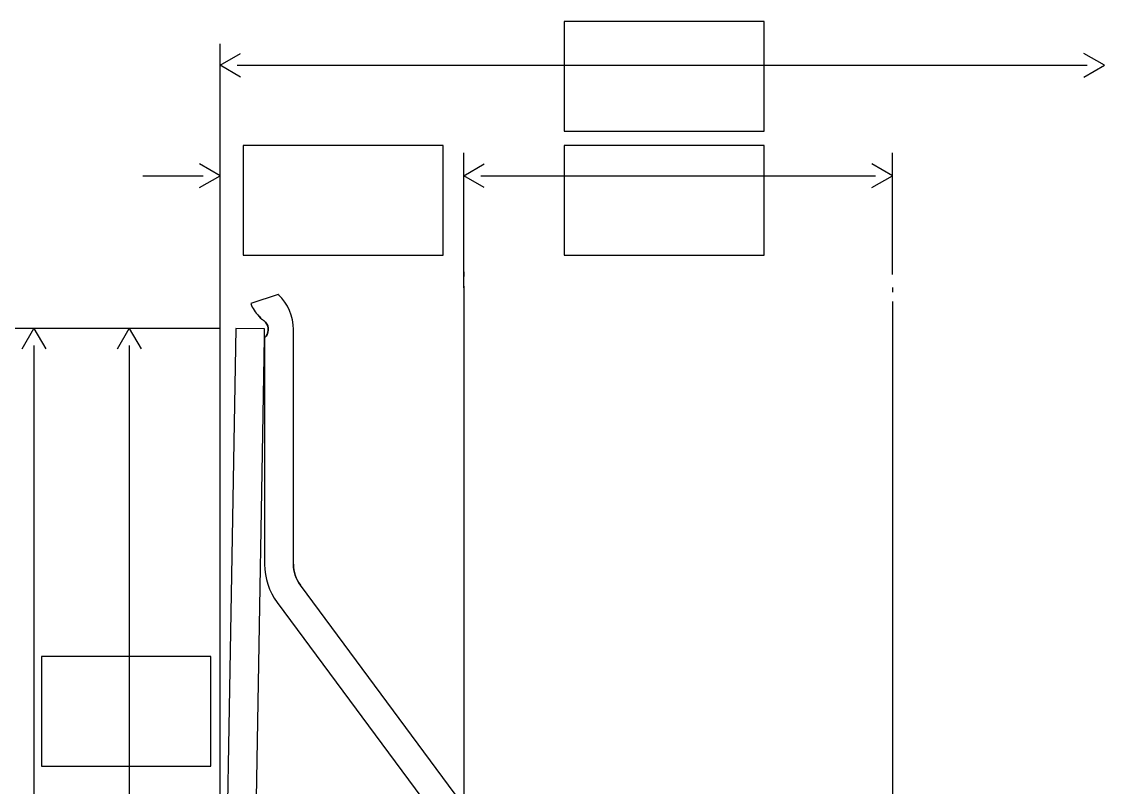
# Model space of a CAD drawing. Extents: x 36 to 576, y 36 to 756.
# Drawn here: x 151.2 to 379.4, y 526.8 to 688.2 of the extents above; entities that cross this region are included whole.
import ezdxf

# ---------------------------------------------------------------- set-up
doc = ezdxf.new("R2010")
doc.units = 0
doc.layers.add('51h-51hbc-double-box-rail-bracket_techdrawing', color=7, linetype='CONTINUOUS')

msp = doc.modelspace()

# ---------------------------------------------------------------- linework, layer by layer
at = {"layer": '51h-51hbc-double-box-rail-bracket_techdrawing', "color": 7}
for points in [[(265.559993, 665.139983), (307.679992, 665.139983), (307.679992, 688.233983), (265.559993, 688.233983)], [(197.879995, 639.025984), (239.999994, 639.025984), (239.999994, 662.119983), (197.879995, 662.119983)], [(265.559993, 639.025984), (307.679992, 639.025984), (307.679992, 662.119983), (265.559993, 662.119983)], [(155.399996, 531.305987), (191.039995, 531.305987), (191.039995, 554.399986), (155.399996, 554.399986)]]:
    msp.add_lwpolyline(points, close=True, dxfattribs=at)
at = {"layer": '51h-51hbc-double-box-rail-bracket_techdrawing', "color": 1}
for points in [[(193.013995, 438.887989), (193.013995, 683.583983)], [(196.602995, 679.035983), (375.796991, 679.035983)], [(244.374994, 634.951984), (244.374994, 660.567983)], [(334.708992, 634.951984), (334.708992, 660.567983)], [(176.733996, 655.733984), (189.425995, 655.733984)], [(247.962994, 655.733984), (331.120992, 655.733984)], [(244.374994, 632.117984), (244.374994, 650.260984)], [(244.374994, 635.477984), (244.374994, 634.477984)], [(244.374994, 632.471984), (244.374994, 408.73799)], [(334.708992, 632.213984), (334.708992, 631.213984)], [(205.275995, 630.733984), (199.501995, 628.780984)], [(205.275995, 630.733984), (199.501995, 628.779984)], [(334.708992, 629.200984), (334.708992, 408.74099)], [(201.751995, 625.488984), (201.997995, 625.343984)], [(201.997995, 625.343984), (201.751995, 625.488984)], [(193.038995, 623.556984), (147.254996, 623.556984)], [(193.038995, 623.556984), (167.355996, 623.556984)], [(199.110995, 435.525989), (202.352995, 621.566984), (202.388995, 623.447984), (196.295995, 623.556984), (193.010995, 435.633989)], [(196.295995, 623.556984), (193.010995, 435.634989)], [(202.388995, 623.447984), (196.296995, 623.556984)], [(199.110995, 435.525989), (202.352995, 621.566984), (202.388995, 623.447984)], [(208.487995, 573.847986), (208.487995, 623.310984)], [(208.487995, 573.847986), (208.487995, 623.309984)], [(202.388995, 621.566984), (202.388995, 573.847986)], [(202.388995, 621.566984), (202.388995, 573.847986)], [(153.766996, 619.968985), (153.766996, 311.636992)], [(173.866996, 619.968985), (173.866996, 429.439989)], [(305.176992, 440.734989), (209.941995, 569.433986)], [(305.176992, 440.734989), (209.942995, 569.434986)], [(205.043995, 565.809986), (300.278992, 437.109989)], [(205.043995, 565.809986), (300.278992, 437.110989)]]:
    msp.add_lwpolyline(points, dxfattribs=at)
at = {"layer": '51h-51hbc-double-box-rail-bracket_techdrawing', "color": 7}
for points in [[(197.331995, 676.556983), (193.013995, 679.049983), (197.331995, 681.542983)], [(375.067991, 676.556983), (379.385991, 679.049983), (375.067991, 681.542983)], [(188.696995, 653.254984), (193.014995, 655.747984), (188.696995, 658.240984)], [(248.691994, 653.254984), (244.373994, 655.747984), (248.691994, 658.240984)], [(330.391992, 653.254984), (334.709992, 655.747984), (330.391992, 658.240984)], [(205.275995, 630.733984), (199.501995, 628.780984)], [(201.751995, 625.488984), (201.997995, 625.343984)], [(151.287996, 619.239985), (153.780996, 623.557984), (156.273996, 619.239985)], [(171.387996, 619.239985), (173.880996, 623.557984), (176.373996, 619.239985)], [(199.110995, 435.525989), (202.352995, 621.566984), (202.388995, 623.447984), (196.295995, 623.556984), (193.010995, 435.633989)], [(208.487995, 573.847986), (208.487995, 623.310984)], [(202.388995, 621.566984), (202.388995, 573.847986)], [(305.176992, 440.734989), (209.942995, 569.434986)], [(205.043995, 565.809986), (300.278992, 437.109989)]]:
    msp.add_lwpolyline(points, dxfattribs=at)
for points in [[(205.325995, 630.654984), (205.304995, 630.675984), (205.282995, 630.704984), (205.275995, 630.733984)], [(208.487995, 623.310984), (208.487995, 626.088984), (207.344995, 628.744984), (205.325995, 630.654984)], [(199.501995, 628.780984), (199.826995, 627.810984), (200.391995, 626.935984), (201.136995, 626.226984)], [(201.136995, 626.226984), (201.368995, 626.008984), (201.577995, 625.755984), (201.751995, 625.488984)], [(201.997995, 625.343984), (202.214995, 625.213984), (202.410995, 625.061984), (202.576995, 624.872984)], [(202.576995, 624.872984), (203.437995, 623.910984), (203.357995, 622.427984), (202.388995, 621.566984)], [(202.388995, 573.847986), (202.388995, 570.953986), (203.321995, 568.131986), (205.043995, 565.809986)], [(209.942995, 569.434986), (208.994995, 570.714986), (208.487995, 572.255986), (208.487995, 573.847986)]]:
    msp.add_open_spline(points, degree=3, dxfattribs=at)
at = {"layer": '51h-51hbc-double-box-rail-bracket_techdrawing', "color": 1}
for points in [[(205.325995, 630.654984), (205.304995, 630.675984), (205.282995, 630.704984), (205.275995, 630.733984)], [(205.275995, 630.733984), (205.282995, 630.704984), (205.304995, 630.675984), (205.326995, 630.653984)], [(208.487995, 623.310984), (208.487995, 626.088984), (207.344995, 628.744984), (205.325995, 630.654984)], [(208.487995, 623.310984), (208.487995, 626.088984), (207.344995, 628.744984), (205.325995, 630.654984)], [(199.501995, 628.780984), (199.826995, 627.810984), (200.391995, 626.935984), (201.136995, 626.226984)], [(199.501995, 628.780984), (199.827995, 627.810984), (200.391995, 626.935984), (201.136995, 626.226984)], [(201.136995, 626.226984), (201.368995, 626.008984), (201.577995, 625.755984), (201.751995, 625.488984)], [(201.751995, 625.487984), (201.577995, 625.755984), (201.368995, 626.008984), (201.136995, 626.225984)], [(201.997995, 625.343984), (202.214995, 625.213984), (202.410995, 625.061984), (202.576995, 624.872984)], [(202.576995, 624.873984), (202.410995, 625.061984), (202.214995, 625.213984), (201.997995, 625.343984)], [(202.388995, 621.566984), (203.358995, 622.427984), (203.437995, 623.910984), (202.576995, 624.873984)], [(202.576995, 624.872984), (203.437995, 623.910984), (203.357995, 622.427984), (202.388995, 621.566984)], [(202.388995, 573.847986), (202.388995, 570.953986), (203.321995, 568.131986), (205.043995, 565.809986)], [(202.388995, 573.847986), (202.388995, 570.953986), (203.321995, 568.131986), (205.043995, 565.808986)], [(209.942995, 569.434986), (208.994995, 570.714986), (208.487995, 572.255986), (208.487995, 573.847986)], [(208.487995, 573.847986), (208.487995, 572.255986), (208.994995, 570.714986), (209.941995, 569.433986)]]:
    msp.add_open_spline(points, degree=3, dxfattribs=at)

doc.saveas('drawing.dxf')
